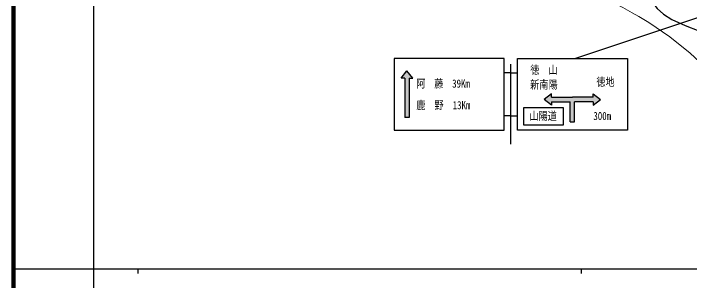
# Model space of a CAD drawing. Units: millimetres at full size, sheet at 1:1000; details may follow other scales. Extents: x 40000 to 680000, y 20000 to 380000.
# Drawn here: x 40000 to 192438, y 202409 to 262491 of the extents above; entities that cross this region are included whole.
import ezdxf
from ezdxf.enums import TextEntityAlignment as Align

# ---------------------------------------------------------------- set-up
doc = ezdxf.new("R2010")
doc.units = ezdxf.units.MM
doc.header["$LTSCALE"] = 1000
for name, color, linetype, lineweight in [('M-BGD', 7, 'Continuous', 25), ('M-STR-HTXT', 7, 'Continuous', 13), ('M-STR-STRC', 7, 'Continuous', 25), ('M-TTL', 2, 'Continuous', 140), ('M-TTL-BAND', 7, 'Continuous', 25)]:
    doc.layers.add(name, color=color, linetype=linetype, lineweight=lineweight)
doc.styles.add('ＭＳ ゴシック', font='')
doc.styles.get('ＭＳ ゴシック').set_extended_font_data('MS Gothic')

msp = doc.modelspace()

# ---------------------------------------------------------------- hatches: boundary and pattern name
at = {"layer": 'M-STR-STRC'}
for points in [[(129217, 247940), (130017, 247940), (128717, 249562), (127417, 247940), (128217, 247940), (128217, 239096), (129217, 239096)], [(172347, 243139), (170725, 244439), (170725, 243639), (166025, 243639), (161324, 243639), (161324, 244439), (159702, 243139), (161324, 241839), (161324, 242639), (165525, 242639), (165525, 238084), (166525, 238084), (166525, 242639), (170725, 242639), (170725, 241839)]]:
    msp.add_hatch(color=256, dxfattribs=at).paths.add_polyline_path(points)

# ---------------------------------------------------------------- linework, layer by layer
at = {"layer": 'M-BGD'}
msp.add_lwpolyline([(177815, 270593), (178896, 270109), (180339, 269283), (181887, 267841), (182665, 266844), (185159, 263613), (186567, 262335), (188477, 261140), (191494, 259812), (194558, 258625), (197413, 257458), (199913, 255979), (201515, 254562), (202251, 253451), (202894, 251978), (203002, 251464)], dxfattribs=at)
at = {"layer": 'M-STR-HTXT'}
msp.add_lwpolyline([(78651, 285635), (92198, 284034), (105161, 281601), (110178, 280572), (119302, 278744), (127916, 277068), (135505, 275509), (139353, 274748), (154690, 271743), (158857, 270852), (164040, 269382), (168084, 268014), (171229, 266771), (174146, 265459), (177373, 263854), (179534, 262675), (181051, 261861), (183300, 260492), (188029, 257273), (192618, 253565), (197854, 248714)], dxfattribs=at)
at = {"layer": 'M-STR-STRC'}
for p, q in [((166593, 252364), (213746, 268079)), ((152119, 233084), (152119, 251087)), ((127417, 247940), (128717, 249562)), ((130017, 247940), (128717, 249562)), ((152119, 249128), (150619, 249128)), ((152119, 249128), (153619, 249128)), ((128217, 247940), (127417, 247940)), ((128217, 247940), (128217, 239096)), ((129217, 247940), (129217, 239096)), ((129217, 247940), (130017, 247940)), ((161324, 244439), (159702, 243139)), ((161324, 243639), (161324, 244439)), ((170725, 243639), (170725, 244439)), ((170725, 244439), (172347, 243139)), ((161324, 241839), (159702, 243139)), ((161324, 243639), (166025, 243639)), ((161324, 242639), (165525, 242639)), ((161324, 242639), (161324, 241839)), ((165525, 238084), (165525, 242639)), ((170725, 243639), (166025, 243639)), ((166525, 238084), (166525, 242639)), ((170725, 242639), (166525, 242639)), ((170725, 241839), (172347, 243139)), ((170725, 242639), (170725, 241839)), ((152119, 239470), (150619, 239470)), ((152119, 239470), (153619, 239470)), ((129217, 239096), (128217, 239096)), ((165525, 238084), (166525, 238084))]:
    msp.add_line(p, q, dxfattribs=at)
for points in [[(150619, 252364), (125808, 252364), (125808, 236235), (150619, 236235)], [(153619, 252364), (178430, 252364), (178430, 236235), (153619, 236235)], [(155107, 241324), (163939, 241324), (163939, 237357), (155107, 237357)]]:
    msp.add_lwpolyline(points, close=True, dxfattribs=at)
at = {"layer": 'M-TTL'}
msp.add_line((40000, 380000), (40000, 20000), dxfattribs=at)
at = {"layer": 'M-TTL-BAND'}
for p, q in [((58000, 370000), (58000, 20000)), ((40000, 205000), (579000, 205000)), ((68000, 205000), (68000, 204000)), ((168000, 205000), (168000, 204000))]:
    msp.add_line(p, q, dxfattribs=at)

# ---------------------------------------------------------------- texts
at = {"layer": 'M-STR-STRC', "style": 'ＭＳ ゴシック', "width": 0.8}
for s, p in [('徳\u3000山', (159603, 249794)), ('新南陽', (159603, 246494)), ('徳地', (173493, 247102)), ('山陽道', (159419, 239438)), ('300m', (172762, 239438))]:
    msp.add_text(s, height=1833, dxfattribs=at).set_placement(p, align=Align.MIDDLE_CENTER)
for s, p in [('阿  藤  39Km', (130828, 246734)), ('鹿\u3000野\u300013Km', (130828, 241865))]:
    msp.add_text(s, height=1833, dxfattribs=at).set_placement(p, align=Align.MIDDLE_LEFT)

doc.saveas('drawing.dxf')
